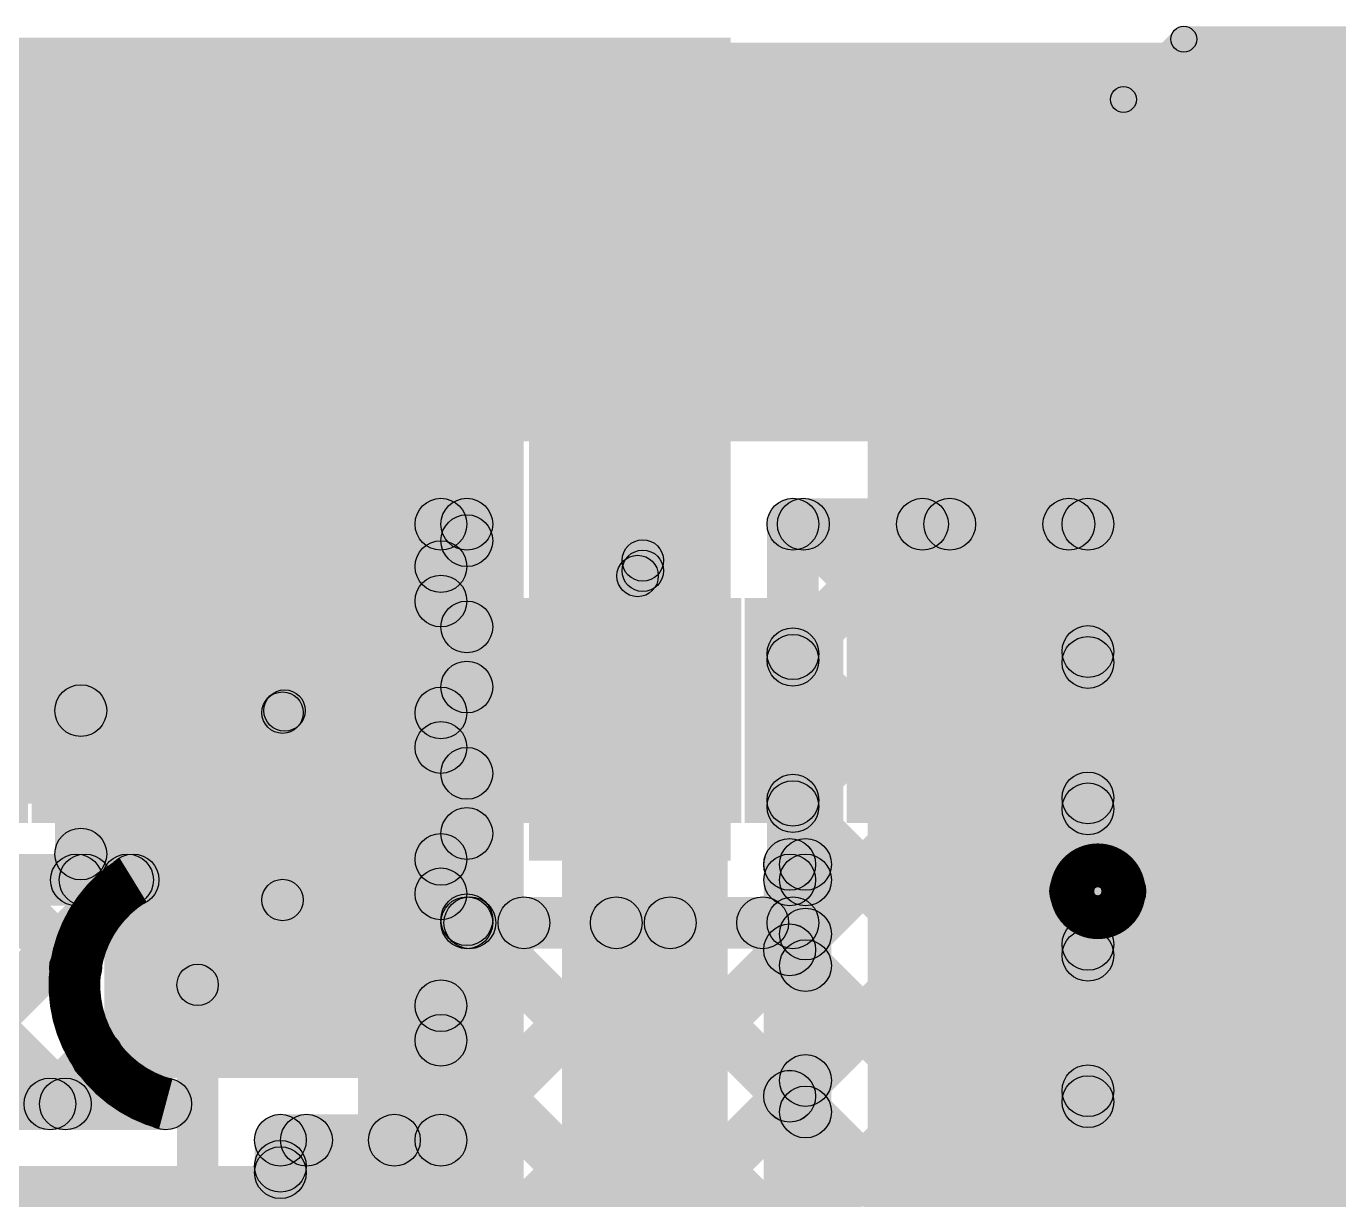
# Model space of a CAD drawing. Header units: millimetres. Extents: x -0.08 to 3.07, y -0.08 to 2.73.
# Drawn here: x 1.1999 to 1.4534, y 2.3335 to 2.5602 of the extents above; entities that cross this region are included whole.
import ezdxf

# ---------------------------------------------------------------- set-up
doc = ezdxf.new("R2010")
doc.units = ezdxf.units.MM
doc.header["$MEASUREMENT"] = 0
for name, color, linetype in [('BottomLayer', 5, 'Continuous'), ('BottomPaste', 16, 'Continuous'), ('BottomSolder', 6, 'Continuous'), ('TopLayer', 1, 'Continuous'), ('TopOverlay', 2, 'Continuous'), ('TopPaste', 8, 'Continuous'), ('TopSolder', 216, 'Continuous'), ('ViaHoleLayer', 16, 'Continuous')]:
    doc.layers.add(name, color=color, linetype=linetype)

# ---------------------------------------------------------------- blocks, each defined once
blk = doc.blocks.new('R__0402_B_3')
at = {"layer": 'BottomLayer'}
for points in [[(-0.0095, 0.0125), (-0.0095, -0.0125), (-0.0275, -0.0125), (-0.0275, 0.0125)], [(0.0275, 0.0125), (0.0275, -0.0125), (0.0095, -0.0125), (0.0095, 0.0125)]]:
    blk.add_hatch(color=5, dxfattribs=at).paths.add_polyline_path(points)
at = {"layer": 'BottomPaste'}
for points in [[(-0.0095, 0.0125), (-0.0095, -0.0125), (-0.0275, -0.0125), (-0.0275, 0.0125)], [(0.0275, 0.0125), (0.0275, -0.0125), (0.0095, -0.0125), (0.0095, 0.0125)]]:
    blk.add_hatch(color=16, dxfattribs=at).paths.add_polyline_path(points)
at = {"layer": 'BottomSolder'}
for points in [[(-0.0055, 0.0165), (-0.0055, -0.0165), (-0.0315, -0.0165), (-0.0315, 0.0165)], [(0.0315, 0.0165), (0.0315, -0.0165), (0.0055, -0.0165), (0.0055, 0.0165)]]:
    blk.add_hatch(color=6, dxfattribs=at).paths.add_polyline_path(points)
blk = doc.blocks.new('8_02A0_024200_6')
at = {"layer": 'TopLayer'}
for points in [[(-0.23189, 0.05581), (-0.22087, 0.05581), (-0.22087, 0.02037), (-0.23189, 0.02037)], [(-0.2122, 0.05581), (-0.20118, 0.05581), (-0.20118, 0.02037), (-0.2122, 0.02037)], [(-0.19252, 0.05581), (-0.1815, 0.05581), (-0.1815, 0.02037), (-0.19252, 0.02037)], [(-0.17283, 0.05581), (-0.16181, 0.05581), (-0.16181, 0.02037), (-0.17283, 0.02037)], [(-0.15315, 0.05581), (-0.14213, 0.05581), (-0.14213, 0.02037), (-0.15315, 0.02037)], [(-0.13346, 0.05581), (-0.12244, 0.05581), (-0.12244, 0.02037), (-0.13346, 0.02037)], [(-0.11378, 0.05581), (-0.10276, 0.05581), (-0.10276, 0.02037), (-0.11378, 0.02037)], [(-0.09409, 0.05581), (-0.08307, 0.05581), (-0.08307, 0.02037), (-0.09409, 0.02037)], [(-0.07441, 0.05581), (-0.06339, 0.05581), (-0.06339, 0.02037), (-0.07441, 0.02037)], [(-0.05472, 0.05581), (-0.0437, 0.05581), (-0.0437, 0.02037), (-0.05472, 0.02037)], [(-0.03504, 0.05581), (-0.02402, 0.05581), (-0.02402, 0.02037), (-0.03504, 0.02037)]]:
    blk.add_hatch(color=1, dxfattribs=at).paths.add_polyline_path(points)
at = {"layer": 'TopOverlay'}
h = blk.add_hatch(color=2, dxfattribs=at)
edge = h.paths.add_edge_path()
edge.add_arc((-0.23024, 0.073), 0.005, 0, 360)
h = blk.add_hatch(color=2, dxfattribs=at)
edge = h.paths.add_edge_path()
edge.add_arc((-0.22176, 0.073), 0.005, 0, 360)
for points in [[(-0.23273, -0.07819), (-0.22919, -0.08173), (-0.24084, -0.09337), (-0.24437, -0.08984)], [(0.23096, -0.07746), (0.23096, -0.08246), (-0.23096, -0.08246), (-0.23096, -0.07746)], [(-0.24261, -0.08911), (-0.24261, -0.09411), (-0.31496, -0.09411), (-0.31496, -0.08911)]]:
    blk.add_hatch(color=2, dxfattribs=at).paths.add_polyline_path(points)
h = blk.add_hatch(color=2, dxfattribs=at)
edge = h.paths.add_edge_path()
edge.add_arc((-0.23096, -0.07996), 0.0025, 0, 360)
h = blk.add_hatch(color=2, dxfattribs=at)
edge = h.paths.add_edge_path()
edge.add_arc((-0.23096, -0.07996), 0.0025, 0, 360)
h = blk.add_hatch(color=2, dxfattribs=at)
edge = h.paths.add_edge_path()
edge.add_arc((-0.24261, -0.09161), 0.0025, 0, 360)
h = blk.add_hatch(color=2, dxfattribs=at)
edge = h.paths.add_edge_path()
edge.add_arc((-0.24261, -0.09161), 0.0025, 0, 360)
at = {"layer": 'TopPaste'}
for points in [[(-0.23189, 0.05581), (-0.22087, 0.05581), (-0.22087, 0.02037), (-0.23189, 0.02037)], [(-0.2122, 0.05581), (-0.20118, 0.05581), (-0.20118, 0.02037), (-0.2122, 0.02037)], [(-0.19252, 0.05581), (-0.1815, 0.05581), (-0.1815, 0.02037), (-0.19252, 0.02037)], [(-0.17283, 0.05581), (-0.16181, 0.05581), (-0.16181, 0.02037), (-0.17283, 0.02037)], [(-0.15315, 0.05581), (-0.14213, 0.05581), (-0.14213, 0.02037), (-0.15315, 0.02037)], [(-0.13346, 0.05581), (-0.12244, 0.05581), (-0.12244, 0.02037), (-0.13346, 0.02037)], [(-0.11378, 0.05581), (-0.10276, 0.05581), (-0.10276, 0.02037), (-0.11378, 0.02037)], [(-0.09409, 0.05581), (-0.08307, 0.05581), (-0.08307, 0.02037), (-0.09409, 0.02037)], [(-0.07441, 0.05581), (-0.06339, 0.05581), (-0.06339, 0.02037), (-0.07441, 0.02037)], [(-0.05472, 0.05581), (-0.0437, 0.05581), (-0.0437, 0.02037), (-0.05472, 0.02037)], [(-0.03504, 0.05581), (-0.02402, 0.05581), (-0.02402, 0.02037), (-0.03504, 0.02037)]]:
    blk.add_hatch(color=8, dxfattribs=at).paths.add_polyline_path(points)
at = {"layer": 'TopSolder'}
for points in [[(-0.23589, 0.05981), (-0.21687, 0.05981), (-0.21687, 0.01637), (-0.23589, 0.01637)], [(-0.2162, 0.05981), (-0.19718, 0.05981), (-0.19718, 0.01637), (-0.2162, 0.01637)], [(-0.19652, 0.05981), (-0.1775, 0.05981), (-0.1775, 0.01637), (-0.19652, 0.01637)], [(-0.17683, 0.05981), (-0.15781, 0.05981), (-0.15781, 0.01637), (-0.17683, 0.01637)], [(-0.15715, 0.05981), (-0.13813, 0.05981), (-0.13813, 0.01637), (-0.15715, 0.01637)], [(-0.13746, 0.05981), (-0.11844, 0.05981), (-0.11844, 0.01637), (-0.13746, 0.01637)], [(-0.11778, 0.05981), (-0.09876, 0.05981), (-0.09876, 0.01637), (-0.11778, 0.01637)], [(-0.09809, 0.05981), (-0.07907, 0.05981), (-0.07907, 0.01637), (-0.09809, 0.01637)], [(-0.07841, 0.05981), (-0.05939, 0.05981), (-0.05939, 0.01637), (-0.07841, 0.01637)], [(-0.05872, 0.05981), (-0.0397, 0.05981), (-0.0397, 0.01637), (-0.05872, 0.01637)], [(-0.03904, 0.05981), (-0.02002, 0.05981), (-0.02002, 0.01637), (-0.03904, 0.01637)], [(-0.01935, 0.05981), (-0.00033, 0.05981), (-0.00033, 0.01637), (-0.01935, 0.01637)]]:
    blk.add_hatch(color=216, dxfattribs=at).paths.add_polyline_path(points)
at = {"layer": 'TopOverlay', "const_width": 0.01}
blk.add_lwpolyline([(-0.22176, 0.073, 1), (-0.23024, 0.073, 1)], format="xyb", close=True, dxfattribs=at)
at = {"layer": 'TopOverlay'}
for centre, radius in [((-0.23024, 0.073), 0.005), ((-0.22176, 0.073), 0.005), ((-0.23096, -0.07996), 0.0025), ((-0.23096, -0.07996), 0.0025), ((-0.24261, -0.09161), 0.0025), ((-0.24261, -0.09161), 0.0025)]:
    blk.add_circle(centre, radius, dxfattribs=at)

msp = doc.modelspace()

# ---------------------------------------------------------------- hatches: boundary and pattern name
at = {"layer": 'BottomLayer'}
for points in [[(0.621, 2.498), (1.336, 2.498), (1.336, 2.558), (0.621, 2.558)], [(1.417, 2.319), (1.832, 2.319), (1.832, 2.553), (1.417, 2.553)], [(1.297, 2.399), (1.336, 2.399), (1.336, 2.514), (1.297, 2.514)], [(1.215, 2.357), (1.268, 2.357), (1.268, 2.481), (1.215, 2.481)], [(1.28, 2.459), (1.28, 2.469), (1.285, 2.469), (1.285, 2.459)], [(1.35154, 2.40715), (1.34446, 2.41422), (1.39778, 2.46754), (1.40485, 2.46046)], [(1.35154, 2.43544), (1.34446, 2.44251), (1.36949, 2.46754), (1.37656, 2.46046)], [(1.34647, 2.46046), (1.35354, 2.46754), (1.40854, 2.41254), (1.40146, 2.40547)], [(1.348, 2.459), (1.348, 2.469), (1.405, 2.469), (1.405, 2.459)], [(1.37476, 2.46046), (1.38183, 2.46754), (1.40854, 2.44083), (1.40146, 2.43376)], [(1.285, 2.345), (1.275, 2.345), (1.275, 2.464), (1.285, 2.464)], [(1.28354, 2.45229), (1.27646, 2.45936), (1.28146, 2.46436), (1.28854, 2.45729)], [(1.29, 2.387), (1.28, 2.387), (1.28, 2.464), (1.29, 2.464)], [(1.353, 2.387), (1.343, 2.387), (1.343, 2.464), (1.353, 2.464)], [(1.41, 2.307), (1.4, 2.307), (1.4, 2.464), (1.41, 2.464)], [(1.27646, 2.44562), (1.28354, 2.45269), (1.28854, 2.44769), (1.28146, 2.44062)], [(0.92213, 1.94946), (0.91506, 1.95654), (1.40146, 2.44294), (1.40854, 2.43587)], [(1.34446, 2.43419), (1.35154, 2.44126), (1.40854, 2.38426), (1.40146, 2.37719)], [(1.28354, 2.424), (1.27646, 2.43107), (1.28146, 2.43607), (1.28854, 2.429)], [(1.27646, 2.41734), (1.28354, 2.42441), (1.28854, 2.41941), (1.28146, 2.41234)], [(0.95042, 1.94946), (0.94335, 1.95654), (1.40146, 2.41465), (1.40854, 2.40758)], [(1.34446, 2.4059), (1.35154, 2.41297), (1.40854, 2.35597), (1.40146, 2.3489)], [(1.28354, 2.39572), (1.27646, 2.40279), (1.28146, 2.40779), (1.28854, 2.40072)], [(1.27646, 2.38905), (1.28354, 2.39612), (1.28854, 2.39112), (1.28146, 2.38405)], [(1.285, 2.382), (1.285, 2.392), (1.348, 2.392), (1.348, 2.382)], [(0.89385, 1.94946), (0.88678, 1.95654), (1.32078, 2.39054), (1.32785, 2.38346)], [(1.28354, 2.36744), (1.27646, 2.37451), (1.29249, 2.39054), (1.29956, 2.38346)], [(1.28205, 2.38346), (1.28912, 2.39054), (1.57554, 2.10412), (1.56846, 2.09705)], [(1.31034, 2.38346), (1.31741, 2.39054), (1.57633, 2.13161), (1.56926, 2.12454)], [(1.33862, 2.38346), (1.34569, 2.39054), (1.40854, 2.32769), (1.40146, 2.32062)], [(1.30882, 2.27959), (1.30175, 2.28666), (1.40146, 2.38637), (1.40854, 2.3793)], [(1.237, 2.328), (1.229, 2.328), (1.229, 2.375), (1.237, 2.375)], [(1.27646, 2.36077), (1.28354, 2.36784), (1.57554, 2.07584), (1.56846, 2.06877)], [(1.33754, 2.28002), (1.33047, 2.28709), (1.40146, 2.35808), (1.40854, 2.35101)], [(1.25254, 2.33644), (1.24546, 2.34351), (1.25049, 2.34854), (1.25756, 2.34146)], [(1.249, 2.34), (1.249, 2.35), (1.28, 2.35), (1.28, 2.34)], [(1.26748, 2.34146), (1.27455, 2.34854), (1.33485, 2.28824), (1.32778, 2.28117)], [(1.254, 2.328), (1.244, 2.328), (1.244, 2.345), (1.254, 2.345)], [(1.24546, 2.3352), (1.25254, 2.34227), (1.30838, 2.28642), (1.30131, 2.27935)]]:
    msp.add_hatch(color=5, dxfattribs=at).paths.add_polyline_path(points)
h = msp.add_hatch(color=5, dxfattribs=at)
edge = h.paths.add_edge_path()
edge.add_arc((1.28, 2.464), 0.005, 0, 360)
h = msp.add_hatch(color=5, dxfattribs=at)
edge = h.paths.add_edge_path()
edge.add_arc((1.28, 2.464), 0.005, 0, 360)
h = msp.add_hatch(color=5, dxfattribs=at)
edge = h.paths.add_edge_path()
edge.add_arc((1.285, 2.464), 0.005, 0, 360)
h = msp.add_hatch(color=5, dxfattribs=at)
edge = h.paths.add_edge_path()
edge.add_arc((1.285, 2.464), 0.005, 0, 360)
h = msp.add_hatch(color=5, dxfattribs=at)
edge = h.paths.add_edge_path()
edge.add_arc((1.319, 2.457), 0.01181, 0, 360)
h = msp.add_hatch(color=5, dxfattribs=at)
edge = h.paths.add_edge_path()
edge.add_arc((1.348, 2.464), 0.005, 0, 360)
h = msp.add_hatch(color=5, dxfattribs=at)
edge = h.paths.add_edge_path()
edge.add_arc((1.348, 2.464), 0.005, 0, 360)
h = msp.add_hatch(color=5, dxfattribs=at)
edge = h.paths.add_edge_path()
edge.add_arc((1.35001, 2.464), 0.005, 0, 360)
h = msp.add_hatch(color=5, dxfattribs=at)
edge = h.paths.add_edge_path()
edge.add_arc((1.37303, 2.464), 0.005, 0, 360)
h = msp.add_hatch(color=5, dxfattribs=at)
edge = h.paths.add_edge_path()
edge.add_arc((1.37829, 2.464), 0.005, 0, 360)
h = msp.add_hatch(color=5, dxfattribs=at)
edge = h.paths.add_edge_path()
edge.add_arc((1.40131, 2.464), 0.005, 0, 360)
h = msp.add_hatch(color=5, dxfattribs=at)
edge = h.paths.add_edge_path()
edge.add_arc((1.405, 2.464), 0.005, 0, 360)
h = msp.add_hatch(color=5, dxfattribs=at)
edge = h.paths.add_edge_path()
edge.add_arc((1.405, 2.464), 0.005, 0, 360)
h = msp.add_hatch(color=5, dxfattribs=at)
edge = h.paths.add_edge_path()
edge.add_arc((1.285, 2.46082), 0.005, 0, 360)
h = msp.add_hatch(color=5, dxfattribs=at)
edge = h.paths.add_edge_path()
edge.add_arc((1.28, 2.45582), 0.005, 0, 360)
h = msp.add_hatch(color=5, dxfattribs=at)
edge = h.paths.add_edge_path()
edge.add_arc((1.28, 2.44916), 0.005, 0, 360)
h = msp.add_hatch(color=5, dxfattribs=at)
edge = h.paths.add_edge_path()
edge.add_arc((1.285, 2.44416), 0.005, 0, 360)
h = msp.add_hatch(color=5, dxfattribs=at)
edge = h.paths.add_edge_path()
edge.add_arc((1.405, 2.4394), 0.005, 0, 360)
h = msp.add_hatch(color=5, dxfattribs=at)
edge = h.paths.add_edge_path()
edge.add_arc((1.348, 2.43897), 0.005, 0, 360)
h = msp.add_hatch(color=5, dxfattribs=at)
edge = h.paths.add_edge_path()
edge.add_arc((1.348, 2.43772), 0.005, 0, 360)
h = msp.add_hatch(color=5, dxfattribs=at)
edge = h.paths.add_edge_path()
edge.add_arc((1.405, 2.43729), 0.005, 0, 360)
h = msp.add_hatch(color=5, dxfattribs=at)
edge = h.paths.add_edge_path()
edge.add_arc((1.285, 2.43254), 0.005, 0, 360)
h = msp.add_hatch(color=5, dxfattribs=at)
edge = h.paths.add_edge_path()
edge.add_arc((1.28, 2.42754), 0.005, 0, 360)
h = msp.add_hatch(color=5, dxfattribs=at)
edge = h.paths.add_edge_path()
edge.add_arc((1.28, 2.42087), 0.005, 0, 360)
h = msp.add_hatch(color=5, dxfattribs=at)
edge = h.paths.add_edge_path()
edge.add_arc((1.285, 2.41587), 0.005, 0, 360)
h = msp.add_hatch(color=5, dxfattribs=at)
edge = h.paths.add_edge_path()
edge.add_arc((1.348, 2.41069), 0.005, 0, 360)
h = msp.add_hatch(color=5, dxfattribs=at)
edge = h.paths.add_edge_path()
edge.add_arc((1.348, 2.40944), 0.005, 0, 360)
h = msp.add_hatch(color=5, dxfattribs=at)
edge = h.paths.add_edge_path()
edge.add_arc((1.405, 2.41112), 0.005, 0, 360)
h = msp.add_hatch(color=5, dxfattribs=at)
edge = h.paths.add_edge_path()
edge.add_arc((1.405, 2.40901), 0.005, 0, 360)
h = msp.add_hatch(color=5, dxfattribs=at)
edge = h.paths.add_edge_path()
edge.add_arc((1.285, 2.40425), 0.005, 0, 360)
h = msp.add_hatch(color=5, dxfattribs=at)
edge = h.paths.add_edge_path()
edge.add_arc((1.28, 2.39925), 0.005, 0, 360)
h = msp.add_hatch(color=5, dxfattribs=at)
edge = h.paths.add_edge_path()
edge.add_arc((1.28, 2.39259), 0.005, 0, 360)
h = msp.add_hatch(color=5, dxfattribs=at)
edge = h.paths.add_edge_path()
edge.add_arc((1.285, 2.38759), 0.005, 0, 360)
h = msp.add_hatch(color=5, dxfattribs=at)
edge = h.paths.add_edge_path()
edge.add_arc((1.285, 2.387), 0.005, 0, 360)
h = msp.add_hatch(color=5, dxfattribs=at)
edge = h.paths.add_edge_path()
edge.add_arc((1.285, 2.387), 0.005, 0, 360)
h = msp.add_hatch(color=5, dxfattribs=at)
edge = h.paths.add_edge_path()
edge.add_arc((1.28559, 2.387), 0.005, 0, 360)
h = msp.add_hatch(color=5, dxfattribs=at)
edge = h.paths.add_edge_path()
edge.add_arc((1.29603, 2.387), 0.005, 0, 360)
h = msp.add_hatch(color=5, dxfattribs=at)
edge = h.paths.add_edge_path()
edge.add_arc((1.31387, 2.387), 0.005, 0, 360)
h = msp.add_hatch(color=5, dxfattribs=at)
edge = h.paths.add_edge_path()
edge.add_arc((1.32431, 2.387), 0.005, 0, 360)
h = msp.add_hatch(color=5, dxfattribs=at)
edge = h.paths.add_edge_path()
edge.add_arc((1.34216, 2.387), 0.005, 0, 360)
h = msp.add_hatch(color=5, dxfattribs=at)
edge = h.paths.add_edge_path()
edge.add_arc((1.348, 2.387), 0.005, 0, 360)
h = msp.add_hatch(color=5, dxfattribs=at)
edge = h.paths.add_edge_path()
edge.add_arc((1.348, 2.387), 0.005, 0, 360)
h = msp.add_hatch(color=5, dxfattribs=at)
edge = h.paths.add_edge_path()
edge.add_arc((1.233, 2.375), 0.01181, 0, 360)
h = msp.add_hatch(color=5, dxfattribs=at)
edge = h.paths.add_edge_path()
edge.add_arc((1.405, 2.38283), 0.005, 0, 360)
h = msp.add_hatch(color=5, dxfattribs=at)
edge = h.paths.add_edge_path()
edge.add_arc((1.405, 2.38072), 0.005, 0, 360)
h = msp.add_hatch(color=5, dxfattribs=at)
edge = h.paths.add_edge_path()
edge.add_arc((1.233, 2.375), 0.004, 0, 360)
h = msp.add_hatch(color=5, dxfattribs=at)
edge = h.paths.add_edge_path()
edge.add_arc((1.28, 2.37097), 0.005, 0, 360)
h = msp.add_hatch(color=5, dxfattribs=at)
edge = h.paths.add_edge_path()
edge.add_arc((1.28, 2.3643), 0.005, 0, 360)
h = msp.add_hatch(color=5, dxfattribs=at)
edge = h.paths.add_edge_path()
edge.add_arc((1.405, 2.35455), 0.005, 0, 360)
h = msp.add_hatch(color=5, dxfattribs=at)
edge = h.paths.add_edge_path()
edge.add_arc((1.405, 2.35244), 0.005, 0, 360)
h = msp.add_hatch(color=5, dxfattribs=at)
edge = h.paths.add_edge_path()
edge.add_arc((1.249, 2.345), 0.005, 0, 360)
h = msp.add_hatch(color=5, dxfattribs=at)
edge = h.paths.add_edge_path()
edge.add_arc((1.249, 2.345), 0.005, 0, 360)
h = msp.add_hatch(color=5, dxfattribs=at)
edge = h.paths.add_edge_path()
edge.add_arc((1.25403, 2.345), 0.005, 0, 360)
h = msp.add_hatch(color=5, dxfattribs=at)
edge = h.paths.add_edge_path()
edge.add_arc((1.27102, 2.345), 0.005, 0, 360)
h = msp.add_hatch(color=5, dxfattribs=at)
edge = h.paths.add_edge_path()
edge.add_arc((1.28, 2.345), 0.005, 0, 360)
h = msp.add_hatch(color=5, dxfattribs=at)
edge = h.paths.add_edge_path()
edge.add_arc((1.28, 2.345), 0.005, 0, 360)
h = msp.add_hatch(color=5, dxfattribs=at)
edge = h.paths.add_edge_path()
edge.add_arc((1.249, 2.33997), 0.005, 0, 360)
h = msp.add_hatch(color=5, dxfattribs=at)
edge = h.paths.add_edge_path()
edge.add_arc((1.249, 2.33873), 0.005, 0, 360)
at = {"layer": 'TopLayer'}
for points in [[(0.767, 2.48), (1.835, 2.48), (1.835, 2.557), (0.767, 2.557)], [(1.264, 2.23874), (1.296, 2.23874), (1.296, 2.486), (1.264, 2.486)], [(1.36243, 2.322), (1.835, 2.322), (1.835, 2.486), (1.36243, 2.486)], [(1.185, 2.41), (1.237, 2.41), (1.237, 2.481), (1.185, 2.481)], [(1.30337, 2.18), (1.33537, 2.18), (1.33537, 2.473), (1.30337, 2.473)], [(1.323, 2.455), (1.315, 2.455), (1.315, 2.457), (1.323, 2.457)], [(1.32083, 2.45117), (1.31517, 2.45683), (1.31617, 2.45783), (1.32183, 2.45217)], [(1.25223, 2.42477), (1.24657, 2.43043), (1.24697, 2.43083), (1.25262, 2.42517)], [(1.21543, 2.40028), (1.20543, 2.40028), (1.20543, 2.428), (1.21543, 2.428)], [(1.2534, 2.3914), (1.2454, 2.3914), (1.2454, 2.4276), (1.2534, 2.4276)], [(1.34739, 2.39328), (1.34739, 2.40328), (1.35043, 2.40328), (1.35043, 2.39328)], [(1.17971, 2.34846), (1.17264, 2.35554), (1.21592, 2.39882), (1.223, 2.39175)], [(1.19442, 2.39028), (1.19442, 2.40028), (1.2096, 2.40028), (1.2096, 2.39028)], [(1.19442, 2.39028), (1.19442, 2.40028), (1.2096, 2.40028), (1.2096, 2.39028)], [(1.21125, 2.39028), (1.21125, 2.40028), (1.22053, 2.40028), (1.22053, 2.39028)], [(1.21125, 2.39028), (1.21125, 2.40028), (1.22053, 2.40028), (1.22053, 2.39028)], [(1.34739, 2.39028), (1.34739, 2.40028), (1.35043, 2.40028), (1.35043, 2.39028)], [(1.19093, 2.38973), (1.198, 2.39681), (1.21296, 2.38185), (1.20589, 2.37478)], [(1.35237, 2.168), (1.34237, 2.168), (1.34237, 2.39828), (1.35237, 2.39828)], [(1.23583, 2.37217), (1.23017, 2.37783), (1.24657, 2.39423), (1.25223, 2.38857)], [(1.35543, 2.31), (1.34543, 2.31), (1.34543, 2.39528), (1.35543, 2.39528)], [(1.35091, 2.37824), (1.34383, 2.38531), (1.34689, 2.38836), (1.35396, 2.38129)], [(1.34383, 2.37825), (1.35091, 2.38532), (1.35396, 2.38227), (1.34689, 2.37519)], [(1.1813, 2.37108), (1.18837, 2.37815), (1.21098, 2.35554), (1.20391, 2.34846)], [(1.208, 2.34846), (1.20093, 2.35554), (1.21009, 2.3647), (1.21716, 2.35763)], [(1.35091, 2.34995), (1.34383, 2.35702), (1.34689, 2.36008), (1.35396, 2.35301)], [(1.01, 2.347), (1.01, 2.357), (1.22684, 2.357), (1.22684, 2.347)], [(1.34383, 2.34997), (1.35091, 2.35704), (1.35396, 2.35398), (1.34689, 2.34691)], [(1.018, 2.18), (1.296, 2.18), (1.296, 2.34), (1.018, 2.34)]]:
    msp.add_hatch(color=1, dxfattribs=at).paths.add_polyline_path(points)
h = msp.add_hatch(color=1, dxfattribs=at)
edge = h.paths.add_edge_path()
edge.add_arc((1.319, 2.457), 0.01181, 0, 360)
h = msp.add_hatch(color=1, dxfattribs=at)
edge = h.paths.add_edge_path()
edge.add_arc((1.319, 2.457), 0.004, 0, 360)
h = msp.add_hatch(color=1, dxfattribs=at)
edge = h.paths.add_edge_path()
edge.add_arc((1.318, 2.454), 0.004, 0, 360)
h = msp.add_hatch(color=1, dxfattribs=at)
edge = h.paths.add_edge_path()
edge.add_arc((1.319, 2.455), 0.004, 0, 360)
h = msp.add_hatch(color=1, dxfattribs=at)
edge = h.paths.add_edge_path()
edge.add_arc((1.319, 2.455), 0.004, 0, 360)
h = msp.add_hatch(color=1, dxfattribs=at)
edge = h.paths.add_edge_path()
edge.add_arc((1.21043, 2.428), 0.005, 0, 360)
h = msp.add_hatch(color=1, dxfattribs=at)
edge = h.paths.add_edge_path()
edge.add_arc((1.2494, 2.4276), 0.004, 0, 360)
h = msp.add_hatch(color=1, dxfattribs=at)
edge = h.paths.add_edge_path()
edge.add_arc((1.2494, 2.4276), 0.004, 0, 360)
h = msp.add_hatch(color=1, dxfattribs=at)
edge = h.paths.add_edge_path()
edge.add_arc((1.2498, 2.428), 0.004, 0, 360)
h = msp.add_hatch(color=1, dxfattribs=at)
edge = h.paths.add_edge_path()
edge.add_arc((1.21043, 2.40028), 0.005, 0, 360)
h = msp.add_hatch(color=1, dxfattribs=at)
edge = h.paths.add_edge_path()
edge.add_arc((1.34737, 2.39828), 0.005, 0, 360)
h = msp.add_hatch(color=1, dxfattribs=at)
edge = h.paths.add_edge_path()
edge.add_arc((1.34739, 2.39828), 0.005, 0, 360)
h = msp.add_hatch(color=1, dxfattribs=at)
edge = h.paths.add_edge_path()
edge.add_arc((1.35043, 2.39828), 0.005, 0, 360)
h = msp.add_hatch(color=1, dxfattribs=at)
edge = h.paths.add_edge_path()
edge.add_arc((1.2096, 2.39528), 0.005, 0, 360)
h = msp.add_hatch(color=1, dxfattribs=at)
edge = h.paths.add_edge_path()
edge.add_arc((1.2096, 2.39528), 0.005, 0, 360)
h = msp.add_hatch(color=1, dxfattribs=at)
edge = h.paths.add_edge_path()
edge.add_arc((1.21125, 2.39528), 0.005, 0, 360)
h = msp.add_hatch(color=1, dxfattribs=at)
edge = h.paths.add_edge_path()
edge.add_arc((1.21125, 2.39528), 0.005, 0, 360)
h = msp.add_hatch(color=1, dxfattribs=at)
edge = h.paths.add_edge_path()
edge.add_arc((1.21946, 2.39528), 0.005, 0, 360)
h = msp.add_hatch(color=1, dxfattribs=at)
edge = h.paths.add_edge_path()
edge.add_arc((1.22053, 2.39528), 0.005, 0, 360)
h = msp.add_hatch(color=1, dxfattribs=at)
edge = h.paths.add_edge_path()
edge.add_arc((1.22053, 2.39528), 0.005, 0, 360)
h = msp.add_hatch(color=1, dxfattribs=at)
edge = h.paths.add_edge_path()
edge.add_arc((1.22053, 2.39528), 0.005, 0, 360)
h = msp.add_hatch(color=1, dxfattribs=at)
edge = h.paths.add_edge_path()
edge.add_arc((1.34739, 2.39528), 0.005, 0, 360)
h = msp.add_hatch(color=1, dxfattribs=at)
edge = h.paths.add_edge_path()
edge.add_arc((1.35043, 2.39528), 0.005, 0, 360)
h = msp.add_hatch(color=1, dxfattribs=at)
edge = h.paths.add_edge_path()
edge.add_arc((1.35043, 2.39528), 0.005, 0, 360)
h = msp.add_hatch(color=1, dxfattribs=at)
edge = h.paths.add_edge_path()
edge.add_arc((1.2494, 2.3914), 0.004, 0, 360)
h = msp.add_hatch(color=1, dxfattribs=at)
edge = h.paths.add_edge_path()
edge.add_arc((1.2494, 2.3914), 0.004, 0, 360)
h = msp.add_hatch(color=1, dxfattribs=at)
edge = h.paths.add_edge_path()
edge.add_arc((1.35043, 2.38483), 0.005, 0, 360)
h = msp.add_hatch(color=1, dxfattribs=at)
edge = h.paths.add_edge_path()
edge.add_arc((1.233, 2.375), 0.01181, 0, 360)
h = msp.add_hatch(color=1, dxfattribs=at)
edge = h.paths.add_edge_path()
edge.add_arc((1.34737, 2.38178), 0.005, 0, 360)
h = msp.add_hatch(color=1, dxfattribs=at)
edge = h.paths.add_edge_path()
edge.add_arc((1.34737, 2.38177), 0.005, 0, 360)
h = msp.add_hatch(color=1, dxfattribs=at)
edge = h.paths.add_edge_path()
edge.add_arc((1.35043, 2.37873), 0.005, 0, 360)
h = msp.add_hatch(color=1, dxfattribs=at)
edge = h.paths.add_edge_path()
edge.add_arc((1.20942, 2.37831), 0.005, 0, 360)
h = msp.add_hatch(color=1, dxfattribs=at)
edge = h.paths.add_edge_path()
edge.add_arc((1.233, 2.375), 0.004, 0, 360)
h = msp.add_hatch(color=1, dxfattribs=at)
edge = h.paths.add_edge_path()
edge.add_arc((1.21362, 2.36116), 0.005, 0, 360)
h = msp.add_hatch(color=1, dxfattribs=at)
edge = h.paths.add_edge_path()
edge.add_arc((1.35043, 2.35654), 0.005, 0, 360)
h = msp.add_hatch(color=1, dxfattribs=at)
edge = h.paths.add_edge_path()
edge.add_arc((1.34737, 2.3535), 0.005, 0, 360)
h = msp.add_hatch(color=1, dxfattribs=at)
edge = h.paths.add_edge_path()
edge.add_arc((1.34737, 2.35349), 0.005, 0, 360)
h = msp.add_hatch(color=1, dxfattribs=at)
edge = h.paths.add_edge_path()
edge.add_arc((1.20446, 2.352), 0.005, 0, 360)
h = msp.add_hatch(color=1, dxfattribs=at)
edge = h.paths.add_edge_path()
edge.add_arc((1.20745, 2.352), 0.005, 0, 360)
h = msp.add_hatch(color=1, dxfattribs=at)
edge = h.paths.add_edge_path()
edge.add_arc((1.22684, 2.352), 0.005, 0, 360)
h = msp.add_hatch(color=1, dxfattribs=at)
edge = h.paths.add_edge_path()
edge.add_arc((1.22684, 2.352), 0.005, 0, 360)
h = msp.add_hatch(color=1, dxfattribs=at)
edge = h.paths.add_edge_path()
edge.add_arc((1.35043, 2.35045), 0.005, 0, 360)
at = {"layer": 'ViaHoleLayer'}
h = msp.add_hatch(color=16, dxfattribs=at)
edge = h.paths.add_edge_path()
edge.add_arc((1.319, 2.457), 0.00591, 0, 360)
h = msp.add_hatch(color=16, dxfattribs=at)
edge = h.paths.add_edge_path()
edge.add_arc((1.233, 2.375), 0.00591, 0, 360)

# ---------------------------------------------------------------- linework, layer by layer
at = {"layer": 'BottomLayer'}
for centre, radius in [((1.28, 2.464), 0.005), ((1.28, 2.464), 0.005), ((1.285, 2.464), 0.005), ((1.285, 2.464), 0.005), ((1.348, 2.464), 0.005), ((1.348, 2.464), 0.005), ((1.35001, 2.464), 0.005), ((1.37303, 2.464), 0.005), ((1.37829, 2.464), 0.005), ((1.40131, 2.464), 0.005), ((1.405, 2.464), 0.005), ((1.405, 2.464), 0.005), ((1.285, 2.46082), 0.005), ((1.28, 2.45582), 0.005), ((1.28, 2.44916), 0.005), ((1.285, 2.44416), 0.005), ((1.405, 2.4394), 0.005), ((1.348, 2.43897), 0.005), ((1.348, 2.43772), 0.005), ((1.405, 2.43729), 0.005), ((1.285, 2.43254), 0.005), ((1.28, 2.42754), 0.005), ((1.28, 2.42087), 0.005), ((1.285, 2.41587), 0.005), ((1.348, 2.41069), 0.005), ((1.348, 2.40944), 0.005), ((1.405, 2.41112), 0.005), ((1.405, 2.40901), 0.005), ((1.285, 2.40425), 0.005), ((1.28, 2.39925), 0.005), ((1.28, 2.39259), 0.005), ((1.285, 2.38759), 0.005), ((1.285, 2.387), 0.005), ((1.285, 2.387), 0.005), ((1.28559, 2.387), 0.005), ((1.29603, 2.387), 0.005), ((1.31387, 2.387), 0.005), ((1.32431, 2.387), 0.005), ((1.34216, 2.387), 0.005), ((1.348, 2.387), 0.005), ((1.348, 2.387), 0.005), ((1.405, 2.38283), 0.005), ((1.405, 2.38072), 0.005), ((1.233, 2.375), 0.004), ((1.28, 2.37097), 0.005), ((1.28, 2.3643), 0.005), ((1.405, 2.35455), 0.005), ((1.405, 2.35244), 0.005), ((1.249, 2.345), 0.005), ((1.249, 2.345), 0.005), ((1.25403, 2.345), 0.005), ((1.27102, 2.345), 0.005), ((1.28, 2.345), 0.005), ((1.28, 2.345), 0.005), ((1.249, 2.33997), 0.005), ((1.249, 2.33873), 0.005)]:
    msp.add_circle(centre, radius, dxfattribs=at)
at = {"layer": 'TopLayer', "const_width": 0.01}
msp.add_lwpolyline([(1.22684, 2.352, -0.658231), (1.22053, 2.39528)], format="xyb", dxfattribs=at)
at = {"layer": 'TopLayer'}
for centre, radius in [((1.319, 2.457), 0.004), ((1.318, 2.454), 0.004), ((1.319, 2.455), 0.004), ((1.319, 2.455), 0.004), ((1.21043, 2.428), 0.005), ((1.2494, 2.4276), 0.004), ((1.2494, 2.4276), 0.004), ((1.2498, 2.428), 0.004), ((1.21043, 2.40028), 0.005), ((1.34737, 2.39828), 0.005), ((1.34739, 2.39828), 0.005), ((1.35043, 2.39828), 0.005), ((1.2096, 2.39528), 0.005), ((1.2096, 2.39528), 0.005), ((1.21125, 2.39528), 0.005), ((1.21125, 2.39528), 0.005), ((1.21946, 2.39528), 0.005), ((1.22053, 2.39528), 0.005), ((1.22053, 2.39528), 0.005), ((1.22053, 2.39528), 0.005), ((1.34739, 2.39528), 0.005), ((1.35043, 2.39528), 0.005), ((1.35043, 2.39528), 0.005), ((1.2494, 2.3914), 0.004), ((1.2494, 2.3914), 0.004), ((1.35043, 2.38483), 0.005), ((1.34737, 2.38178), 0.005), ((1.34737, 2.38177), 0.005), ((1.35043, 2.37873), 0.005), ((1.20942, 2.37831), 0.005), ((1.233, 2.375), 0.004), ((1.21362, 2.36116), 0.005), ((1.35043, 2.35654), 0.005), ((1.34737, 2.3535), 0.005), ((1.34737, 2.35349), 0.005), ((1.20446, 2.352), 0.005), ((1.20745, 2.352), 0.005), ((1.22684, 2.352), 0.005), ((1.22684, 2.352), 0.005), ((1.35043, 2.35045), 0.005)]:
    msp.add_circle(centre, radius, dxfattribs=at)

# ---------------------------------------------------------------- block references
for name, p, rotation in [('8_02A0_024200_6', (1.1809, 2.46609), 180), ('R__0402_B_3', (1.25, 2.49), 90)]:
    msp.add_blockref(name, p, dxfattribs=dict(rotation=rotation))

doc.saveas('drawing.dxf')
